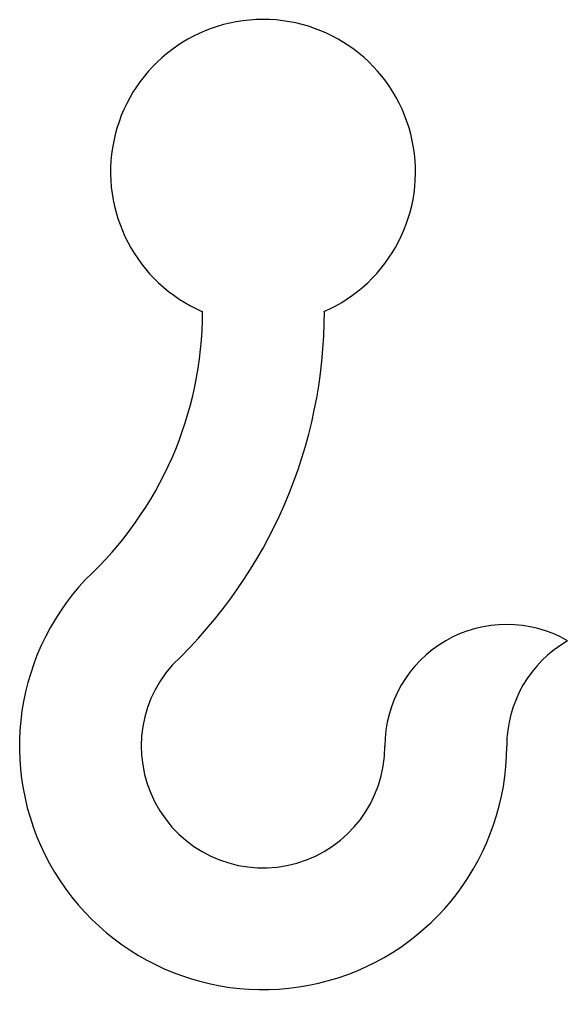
# Model space of a CAD drawing. Header units: millimetres. Extents: x 2274.8 to 2280.8, y 2010.1 to 2020.9.
import ezdxf

# ---------------------------------------------------------------- set-up
doc = ezdxf.new("R2010")
doc.units = ezdxf.units.MM

msp = doc.modelspace()

# ---------------------------------------------------------------- linework, layer by layer
for p, q in [((2276.788, 2017.647), (2276.784, 2017.647)), ((2278.131, 2017.647), (2278.138, 2017.647))]:
    msp.add_line(p, q)
for centre, radius, start, end in [((2277.458, 2019.197), 1.69, 293.4857, 246.6436), ((2272.738, 2017.647), 4.05, 312.8234, 0), ((2272.738, 2017.647), 5.4, 313.4347, 0.0301), ((2277.458, 2012.827), 2.7, 136.7638, 0), ((2280.158, 2012.827), 1.35, 60, 180), ((2281.508, 2012.827), 1.35, 120, 180), ((2277.458, 2012.827), 1.35, 138.2612, 0)]:
    msp.add_arc(centre, radius, start, end)

doc.saveas('drawing.dxf')
